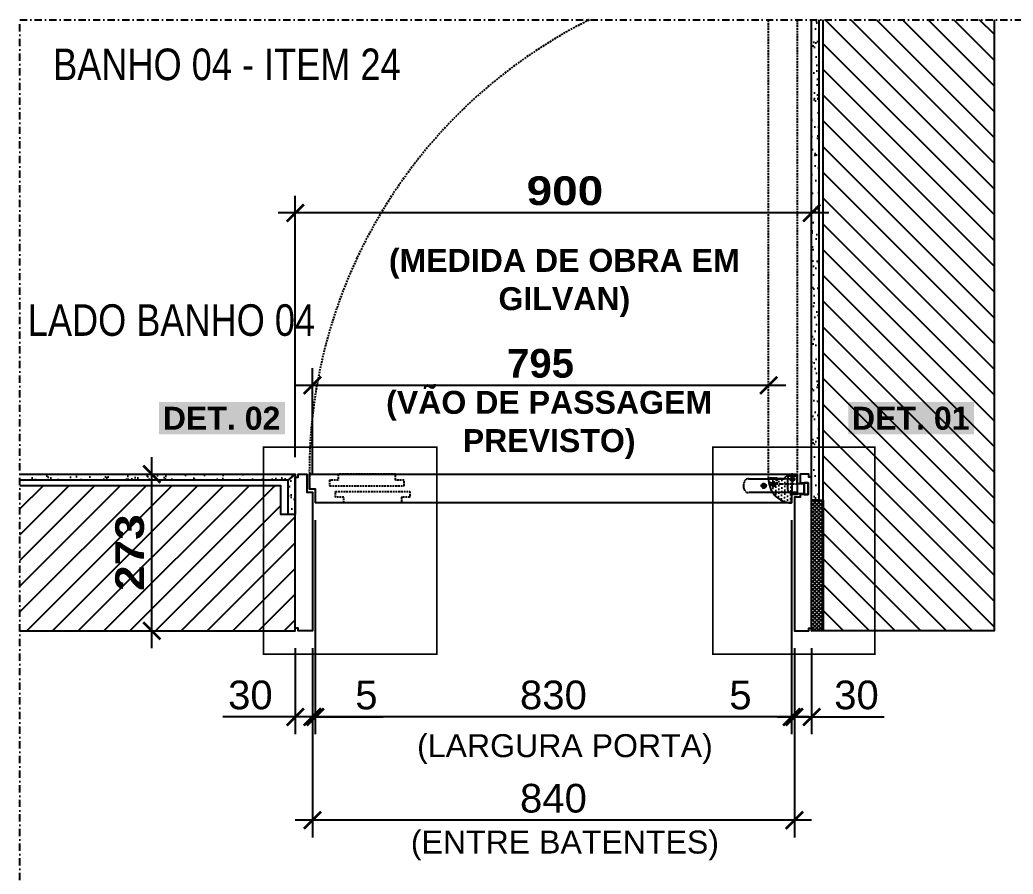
# Model space of a CAD drawing. Header units: millimetres. Extents: x -63251 to 507826, y 5339 to 217512.
# Drawn here: x 98865 to 100596, y 89402 to 90891 of the extents above; entities that cross this region are included whole.
import ezdxf

# ---------------------------------------------------------------- set-up
doc = ezdxf.new("R2010")
doc.units = ezdxf.units.MM
doc.header["$PDMODE"] = 3
doc.linetypes.add('TRAÇO 1-1', pattern=[9.524999999999995, 6.349999999999998, -3.174999999999998])
doc.linetypes.add('TRAÇO E PONTO 1-1', pattern=[25.399999999999995, 12.7, -6.349999999999998, 0, -6.349999999999998])
for name, color, linetype in [('COTAS', 9, 'Continuous'), ('DB 1475.24 - Amanda Rosales e Bruno Haidar - Terreo - Obra$0$ARQ-PISO-01', 8, 'Continuous'), ('DETALHE', 10, 'Continuous'), ('FERRAGEM', 3, 'Continuous'), ('LAYOUT', 4, 'Continuous'), ('MARCENARIA', 4, 'Continuous'), ('MARCENARIA . M', 4, 'Continuous'), ('PAREDE', 94, 'Continuous'), ('PROJEÇÃO', 8, 'Continuous'), ('TEXTO', 105, 'Continuous'), ('TEXTO TRAÇO PONTO', 105, 'TRAÇO E PONTO 1-1')]:
    doc.layers.add(name, color=color, linetype=linetype)
doc.styles.add('MEDIDA OFICIAL', font='ariblk.ttf')
doc.styles.add('PADRÃO', font='arial.ttf')
doc.styles.add('PADRÃO NEGRITO', font='arialbd.ttf')
doc.styles.add('TITULO', font='swissck.ttf')
doc.dimstyles.new('1-20', dxfattribs={"dimscale": 20, "dimtxt": 2.5, "dimasz": 1.5, "dimexe": 1.5, "dimexo": 1.5, "dimtad": 1, "dimtxsty": 'PADRÃO', "dimblk": 'ARCHTICK', "dimcen": 2.5, "dimdle": 1.5, "dimclrd": 9, "dimclre": 9, "dimclrt": 6, "dimadec": 0, "dimazin": 0, "dimtfac": 1, "dimtmove": 0, "dimatfit": 3, "dimfxl": 1.25, "dimlwd": -1, "dimlwe": -1, "dimarcsym": 0})
doc.dimstyles.new('1-20 VERDE', dxfattribs={"dimscale": 20, "dimtxt": 2.5, "dimasz": 1.5, "dimexe": 1.5, "dimexo": 1.5, "dimtad": 1, "dimtxsty": 'PADRÃO NEGRITO', "dimblk": 'ARCHTICK', "dimcen": 2.5, "dimdle": 1.5, "dimclrd": 9, "dimclre": 9, "dimclrt": 102, "dimadec": 0, "dimazin": 0, "dimtfac": 1, "dimtmove": 0, "dimatfit": 3, "dimfxl": 1.25, "dimlwd": -1, "dimlwe": -1, "dimarcsym": 0})
doc.dimstyles.new('Med. Ofic.1-20', dxfattribs={"dimscale": 20, "dimtxt": 2.5, "dimasz": 1.5, "dimexe": 1.5, "dimexo": 1.5, "dimtad": 1, "dimtxsty": 'MEDIDA OFICIAL', "dimblk": 'ARCHTICK', "dimcen": 2.5, "dimdle": 1.5, "dimclrd": 9, "dimclre": 9, "dimclrt": 10, "dimadec": 0, "dimazin": 0, "dimtfac": 1, "dimtmove": 0, "dimatfit": 3, "dimfxl": 1.25, "dimlwd": -1, "dimlwe": -1, "dimarcsym": 0})
pattern_1 = [(37.50000000000001, (30807.72657489739, -21947.53241777941), (-0.8000156479920228, 24.47066186646712), [0, -19.304, 0, -21.59, 0, -20.6375]), (7.499999999999999, (30807.72657489739, -21947.53241777941), (22.47616415690013, 35.84125502841771), [0, -10.414, 0, -17.399, 0, -6.6675]), (327.5, (30792.1055748974, -21947.53241777941), (39.5496185120729, 0.0718592339272881), [0, -6.35, 0, -22.86, 0, -29.845]), (317.5, (30792.1055748974, -21947.53241777941), (38.17782262361486, 11.14646616286081), [0, -3.175, 0, -14.986, 0, -17.145])]

# ---------------------------------------------------------------- blocks, each defined once
blk = doc.blocks.new('_ArchTick')
at = {"color": 0, "linetype": 'ByBlock', "const_width": 0.15}
blk.add_lwpolyline([(-0.5, -0.5), (0.5, 0.5)], dxfattribs=at)
blk = doc.blocks.new('*D925')
at = {"layer": 'COTAS', "color": 9, "transparency": 16777216}
for p, q in [((100209.9531937218, 90018.6985253405), (100209.9531937218, 89645.69780730791)), ((100214.9516502519, 89795.69780730791), (100214.9516502519, 89645.69780730791)), ((100209.9531937218, 89675.69780730791), (100091.8017612525, 89675.69780730791)), ((100214.9516502519, 89675.69780730791), (100209.9531937218, 89675.69780730791)), ((100214.9516502519, 89675.69780730791), (100244.9516502519, 89675.69780730791))]:
    blk.add_line(p, q, dxfattribs=at)
at = {"layer": 'Defpoints', "color": 0, "transparency": 16777216}
for p in [(100209.9531937218, 90048.6985253405), (100214.9516502519, 89825.69780730791), (100209.9531937218, 89675.69780730791)]:
    blk.add_point(p, dxfattribs=at)
at = {"layer": 'COTAS', "color": 9, "transparency": 16777216, "xscale": 30, "yscale": 30, "zscale": 30}
blk.add_blockref('_ArchTick', (100209.9531937218, 89675.69780730791), dxfattribs=at)
at = {"layer": 'COTAS', "color": 9, "transparency": 16777216, "xscale": 30, "yscale": 30, "zscale": 30, "rotation": 180}
blk.add_blockref('_ArchTick', (100214.9516502519, 89675.69780730791), dxfattribs=at)
at = {"layer": 'COTAS', "color": 6, "transparency": 16777216, "insert": (100120.8774774871, 89713.62413745797), "char_height": 50, "attachment_point": 5, "style": 'PADRÃO'}
blk.add_mtext('5', dxfattribs=at)
blk = doc.blocks.new('*D926')
at = {"layer": 'COTAS', "color": 9, "transparency": 16777216}
for p, q in [((99379.84790102144, 90018.69847209379), (99379.84790102144, 89645.69780730797)), ((100209.9531937218, 90018.6985253405), (100209.9531937218, 89645.69780730797)), ((100239.9531937218, 89675.69780730797), (99349.84790102144, 89675.69780730797))]:
    blk.add_line(p, q, dxfattribs=at)
at = {"layer": 'Defpoints', "color": 0, "transparency": 16777216}
for p in [(99379.84790102144, 90048.69847209379), (100209.9531937218, 90048.6985253405), (99379.84790102144, 89675.69780730797)]:
    blk.add_point(p, dxfattribs=at)
at = {"layer": 'COTAS', "color": 9, "transparency": 16777216, "xscale": 30, "yscale": 30, "zscale": 30, "rotation": 180}
blk.add_blockref('_ArchTick', (99379.84790102144, 89675.69780730797), dxfattribs=at)
at = {"layer": 'COTAS', "color": 9, "transparency": 16777216, "xscale": 30, "yscale": 30, "zscale": 30}
blk.add_blockref('_ArchTick', (100209.9531937218, 89675.69780730797), dxfattribs=at)
at = {"layer": 'COTAS', "color": 6, "transparency": 16777216, "insert": (99794.90054737162, 89713.74350990006), "char_height": 50, "attachment_point": 5, "style": 'PADRÃO'}
blk.add_mtext('830', dxfattribs=at)
blk = doc.blocks.new('*D927')
at = {"layer": 'COTAS', "color": 9, "transparency": 16777216}
for p, q in [((99379.84790102144, 90018.69847209379), (99379.84790102144, 89645.69780730797)), ((99374.95137969061, 89795.69780730794), (99374.95137969061, 89645.69780730797)), ((99374.95137969061, 89675.69780730797), (99344.95137969061, 89675.69780730797)), ((99374.95137969061, 89675.69780730797), (99379.84790102144, 89675.69780730797)), ((99379.84790102144, 89675.69780730797), (99497.99933349073, 89675.69780730797))]:
    blk.add_line(p, q, dxfattribs=at)
at = {"layer": 'Defpoints', "color": 0, "transparency": 16777216}
for p in [(99379.84790102144, 90048.69847209379), (99374.95137969061, 89825.69780730794), (99379.84790102144, 89675.69780730797)]:
    blk.add_point(p, dxfattribs=at)
at = {"layer": 'COTAS', "color": 9, "transparency": 16777216, "xscale": 30, "yscale": 30, "zscale": 30}
blk.add_blockref('_ArchTick', (99374.95137969061, 89675.69780730797), dxfattribs=at)
at = {"layer": 'COTAS', "color": 9, "transparency": 16777216, "xscale": 30, "yscale": 30, "zscale": 30, "rotation": 180}
blk.add_blockref('_ArchTick', (99379.84790102144, 89675.69780730797), dxfattribs=at)
at = {"layer": 'COTAS', "color": 6, "transparency": 16777216, "insert": (99468.92361725609, 89713.62413745803), "char_height": 50, "attachment_point": 5, "style": 'PADRÃO'}
blk.add_mtext('5', dxfattribs=at)
blk = doc.blocks.new('*D928')
at = {"layer": 'COTAS', "color": 9, "transparency": 16777216}
for p, q in [((99374.95137969061, 89645.69780730791), (99374.95137969061, 89465.69780730797)), ((100214.9516502519, 89645.69780730791), (100214.9516502519, 89465.69780730797)), ((100244.9516502519, 89495.69780730797), (99344.95137969061, 89495.69780730797))]:
    blk.add_line(p, q, dxfattribs=at)
at = {"layer": 'Defpoints', "color": 0, "transparency": 16777216}
for p in [(99374.95137969061, 89675.69780730791), (100214.9516502519, 89675.69780730791), (99374.95137969061, 89495.69780730797)]:
    blk.add_point(p, dxfattribs=at)
at = {"layer": 'COTAS', "color": 9, "transparency": 16777216, "xscale": 30, "yscale": 30, "zscale": 30, "rotation": 180}
blk.add_blockref('_ArchTick', (99374.95137969061, 89495.69780730797), dxfattribs=at)
at = {"layer": 'COTAS', "color": 9, "transparency": 16777216, "xscale": 30, "yscale": 30, "zscale": 30}
blk.add_blockref('_ArchTick', (100214.9516502519, 89495.69780730797), dxfattribs=at)
at = {"layer": 'COTAS', "color": 6, "transparency": 16777216, "insert": (99794.95151497127, 89533.72645669406), "char_height": 50, "attachment_point": 5, "style": 'PADRÃO'}
blk.add_mtext('840', dxfattribs=at)
blk = doc.blocks.new('*D929')
at = {"layer": 'COTAS', "color": 9, "ltscale": 0.4, "transparency": 16777216}
for p, q in [((99344.95179341521, 90128.69864291756), (99344.95179341521, 90584.21975938081)), ((100244.9516502519, 90133.69864291753), (100244.9516502519, 90584.21975938081))]:
    blk.add_line(p, q, dxfattribs=at)
at = {"layer": 'COTAS', "color": 9, "linetype": 'Continuous', "ltscale": 0.4, "transparency": 16777216}
blk.add_line((100274.9516502519, 90554.21975938081), (99314.95179341521, 90554.21975938081), dxfattribs=at)
at = {"layer": 'Defpoints', "color": 0, "ltscale": 0.4, "transparency": 16777216}
for p in [(99344.95179341521, 90554.21975938081), (99344.95179341521, 90098.69864291756), (100244.9516502519, 90103.69864291753)]:
    blk.add_point(p, dxfattribs=at)
at = {"layer": 'COTAS', "color": 9, "ltscale": 0.4, "transparency": 16777216, "xscale": 30, "yscale": 30, "zscale": 30, "rotation": 180}
blk.add_blockref('_ArchTick', (99344.95179341521, 90554.21975938081), dxfattribs=at)
at = {"layer": 'COTAS', "color": 9, "ltscale": 0.4, "transparency": 16777216, "xscale": 30, "yscale": 30, "zscale": 30}
blk.add_blockref('_ArchTick', (100244.9516502519, 90554.21975938081), dxfattribs=at)
at = {"layer": 'COTAS', "color": 10, "ltscale": 0.4, "transparency": 16777216, "insert": (99814.95199239484, 90592.57241968095), "char_height": 50, "attachment_point": 5, "style": 'MEDIDA OFICIAL'}
blk.add_mtext('900', dxfattribs=at)
blk = doc.blocks.new('*D930')
at = {"layer": 'COTAS', "color": 9, "ltscale": 0.4, "transparency": 16777216}
for p, q in [((99374.95137969061, 90097.69875254613), (99374.95137969061, 90283.69911060904)), ((100199.9335660538, 90253.69911060904), (99344.95137969061, 90253.69911060904))]:
    blk.add_line(p, q, dxfattribs=at)
at = {"layer": 'Defpoints', "color": 0, "ltscale": 0.4, "transparency": 16777216}
for p in [(99374.95137969061, 90253.69911060904), (100169.9335660538, 90253.69911060904), (99374.95137969061, 90067.69875254613)]:
    blk.add_point(p, dxfattribs=at)
at = {"layer": 'COTAS', "color": 9, "ltscale": 0.4, "transparency": 16777216, "xscale": 30, "yscale": 30, "zscale": 30, "rotation": 180}
blk.add_blockref('_ArchTick', (99374.95137969061, 90253.69911060904), dxfattribs=at)
at = {"layer": 'COTAS', "color": 9, "ltscale": 0.4, "transparency": 16777216, "xscale": 30, "yscale": 30, "zscale": 30}
blk.add_blockref('_ArchTick', (100169.9335660538, 90253.69911060904), dxfattribs=at)
at = {"layer": 'COTAS', "color": 102, "ltscale": 0.4, "transparency": 16777216, "insert": (99772.44247287222, 90291.74481320113), "char_height": 50, "attachment_point": 5, "style": 'PADRÃO NEGRITO'}
blk.add_mtext('795', dxfattribs=at)
blk = doc.blocks.new('*D931')
at = {"layer": 'COTAS', "color": 9, "transparency": 16777216}
for p, q in [((99344.95177553216, 89795.69780730794), (99344.95177553216, 89645.69780730797)), ((99374.95137969061, 89795.69780730794), (99374.95137969061, 89645.69780730797)), ((99344.95177553216, 89675.69780730797), (99218.53294879274, 89675.69780730797)), ((99404.95137969061, 89675.69780730797), (99344.95177553216, 89675.69780730797))]:
    blk.add_line(p, q, dxfattribs=at)
at = {"layer": 'Defpoints', "color": 0, "transparency": 16777216}
for p in [(99344.95177553216, 89825.69780730794), (99374.95137969061, 89825.69780730794), (99344.95177553216, 89675.69780730797)]:
    blk.add_point(p, dxfattribs=at)
at = {"layer": 'COTAS', "color": 9, "transparency": 16777216, "xscale": 30, "yscale": 30, "zscale": 30, "rotation": 180}
blk.add_blockref('_ArchTick', (99344.95177553216, 89675.69780730797), dxfattribs=at)
at = {"layer": 'COTAS', "color": 9, "transparency": 16777216, "xscale": 30, "yscale": 30, "zscale": 30}
blk.add_blockref('_ArchTick', (99374.95137969061, 89675.69780730797), dxfattribs=at)
at = {"layer": 'COTAS', "color": 6, "transparency": 16777216, "insert": (99266.74236216245, 89713.74350990006), "char_height": 50, "attachment_point": 5, "style": 'PADRÃO'}
blk.add_mtext('30', dxfattribs=at)
blk = doc.blocks.new('*D932')
at = {"layer": 'COTAS', "color": 9, "transparency": 16777216}
for p, q in [((100214.9516502519, 89795.69780730794), (100214.9516502519, 89645.69780730797)), ((100244.9516502519, 89795.69780180146), (100244.9516502519, 89645.69780730797)), ((100184.9516502519, 89675.69780730797), (100244.9516502519, 89675.69780730797)), ((100244.9516502519, 89675.69780730797), (100371.3704769913, 89675.69780730797))]:
    blk.add_line(p, q, dxfattribs=at)
at = {"layer": 'Defpoints', "color": 0, "transparency": 16777216}
for p in [(100214.9516502519, 89825.69780730794), (100244.9516502519, 89825.69780180146), (100244.9516502519, 89675.69780730797)]:
    blk.add_point(p, dxfattribs=at)
at = {"layer": 'COTAS', "color": 9, "transparency": 16777216, "xscale": 30, "yscale": 30, "zscale": 30, "rotation": 180}
blk.add_blockref('_ArchTick', (100214.9516502519, 89675.69780730797), dxfattribs=at)
at = {"layer": 'COTAS', "color": 9, "transparency": 16777216, "xscale": 30, "yscale": 30, "zscale": 30}
blk.add_blockref('_ArchTick', (100244.9516502519, 89675.69780730797), dxfattribs=at)
at = {"layer": 'COTAS', "color": 6, "transparency": 16777216, "insert": (100323.1610636216, 89713.74350990006), "char_height": 50, "attachment_point": 5, "style": 'PADRÃO'}
blk.add_mtext('30', dxfattribs=at)
blk = doc.blocks.new('*D933')
at = {"layer": 'COTAS', "color": 9, "linetype": 'Continuous', "ltscale": 0.4, "transparency": 16777216}
blk.add_line((99094.95178447333, 89795.69801261331), (99094.95178447333, 90128.69864291759), dxfattribs=at)
at = {"layer": 'COTAS', "color": 9, "ltscale": 0.4, "transparency": 16777216}
for p, q in [((99064.95178447381, 90098.69864291759), (99064.95178447333, 90098.69864291759)), ((99064.95178447384, 89825.69801261331), (99064.95178447333, 89825.69801261331))]:
    blk.add_line(p, q, dxfattribs=at)
at = {"layer": 'Defpoints', "color": 0, "ltscale": 0.4, "transparency": 16777216}
for p in [(99094.95178447381, 90098.69864291759), (99094.95178447333, 90098.69864291759), (99094.95178447384, 89825.69801261331)]:
    blk.add_point(p, dxfattribs=at)
at = {"layer": 'COTAS', "color": 9, "ltscale": 0.4, "transparency": 16777216, "xscale": 30, "yscale": 30, "zscale": 30}
for p, rotation in [((99094.95178447333, 90098.69864291759), 90), ((99094.95178447333, 89825.69801261331), 270)]:
    blk.add_blockref('_ArchTick', p, dxfattribs=dict(at, rotation=rotation))
at = {"layer": 'COTAS', "color": 10, "ltscale": 0.4, "transparency": 16777216, "insert": (99056.59912417318, 89962.1983277654), "char_height": 50, "attachment_point": 5, "rotation": 90, "style": 'MEDIDA OFICIAL'}
blk.add_mtext('273', dxfattribs=at)

msp = doc.modelspace()

# ---------------------------------------------------------------- hatches: boundary and pattern name
at = {"transparency": 33554636}
h = msp.add_hatch(dxfattribs=at)
h.set_pattern_fill('DOTS', color=254, scale=0.5, angle=-1.272221872585407e-14)
h.set_pattern_definition([(360, (66350.18520083265, 75069.44234562802), (0.3968750000000002, 0.7937499999999998), [0, -0.79375])])
edge = h.paths.add_edge_path()
edge.add_arc((100211.4518098179, 90090.21688856042), 3.500000067462679, -360, 0)
h = msp.add_hatch(dxfattribs=at)
h.set_pattern_fill('DOTS', color=254, scale=0.5, angle=-1.272221872585407e-14)
h.set_pattern_definition([(360, (66300.18879164218, 75057.94151326633), (0.3968750000000002, 0.7937499999999998), [0, -0.79375])])
edge = h.paths.add_edge_path()
edge.add_arc((100161.4554006275, 90078.71605619867), 3.999412936503824, -360, 0)
h = msp.add_hatch(dxfattribs=at)
h.set_pattern_fill('DOTS', color=254, scale=0.5, angle=-1.272221872585407e-14)
h.set_pattern_definition([(360, (66317.18878665041, 75060.94445207532), (0.3968750000000002, 0.7937499999999998), [0, -0.79375])])
edge = h.paths.add_edge_path()
edge.add_arc((100178.4553956357, 90081.71899500766), 3.997447665273352, -360, 0)
at = {"layer": 'DB 1475.24 - Amanda Rosales e Bruno Haidar - Terreo - Obra$0$ARQ-PISO-01'}
h = msp.add_hatch(dxfattribs=at)
h.set_pattern_fill('ANSI31', color=256, scale=10, angle=450)
h.set_pattern_definition([(135, (210091.8649481124, 34275.17394800644), (-22.45064030267289, -22.45064030267288), [])])
h.paths.add_polyline_path([(100264.9519208132, 90890.69734134129), (100562.9519208132, 90890.69734134126), (100562.9519208132, 89825.69780730794), (100264.9519208132, 89825.69780730794)])
h = msp.add_hatch(dxfattribs=at)
h.set_pattern_fill('ANSI31', color=256, scale=10, angle=360)
h.set_pattern_definition([(45, (41876.58592695364, -22448.05541682411), (-22.45064030267288, 22.45064030267289), [])])
h.paths.add_polyline_path([(98864.9517844737, 90078.69801261334), (99319.9517844737, 90078.69801261334), (99319.9517844737, 90028.69801261334), (99344.9517844737, 90028.69801261334), (99344.9517844737, 89825.69801261334), (98864.9517844737, 89825.69801261334)])
at = {"layer": 'MARCENARIA . M'}
h = msp.add_hatch(dxfattribs=at)
h.set_pattern_fill('AR-SAND', color=10, scale=0.5)
h.set_pattern_definition([(37.50000000000001, (31747.73063492277, -21942.53255547046), (-0.8000156479920228, 24.47066186646712), [0, -19.304, 0, -21.59, 0, -20.6375]), (7.499999999999999, (31747.73063492277, -21942.53255547046), (22.47616415690013, 35.84125502841771), [0, -10.414, 0, -17.399, 0, -6.6675]), (327.5, (31732.10963492276, -21942.53255547046), (39.5496185120729, 0.0718592339272881), [0, -6.35, 0, -22.86, 0, -29.845]), (317.5, (31732.10963492276, -21942.53255547046), (38.17782262361486, 11.14646616286081), [0, -3.175, 0, -14.986, 0, -17.145])])
h.paths.add_polyline_path([(100244.9516006956, 90890.69734134126), (100257.4504640122, 90890.69734134129), (100257.4504640123, 90053.69880255664), (100244.9516006956, 90053.69880255664)])
h = msp.add_hatch(dxfattribs=at)
h.set_pattern_fill('AR-SAND', color=10, scale=0.5)
h.set_pattern_definition(pattern_1)
h.paths.add_polyline_path([(99344.95118260823, 90098.69864291756), (98864.9517844737, 90098.69864291756), (98864.9517844737, 90088.69832776545), (99332.45118260823, 90088.69832776545)])
h = msp.add_hatch(dxfattribs=at)
h.set_pattern_fill('AR-SAND', color=10, scale=0.5)
h.set_pattern_definition(pattern_1)
h.paths.add_polyline_path([(99344.95118260823, 90098.69864291756), (99332.45118260823, 90088.69832776545), (99332.45118260823, 90033.69791015363), (99344.95118260823, 90033.69815090744)])
h = msp.add_hatch(dxfattribs=at)
h.set_pattern_fill('DOTS', color=10, scale=3.673915750624608, angle=25.5217806331207)
h.set_pattern_definition([(25.52178063312064, (80235.82291383912, 60834.78503426057), (0.1187266593012806, 6.519674808681685), [0, -5.83234125411655])])
h.paths.add_polyline_path([(100209.9516567099, 90048.69858084791), (100211.4518100873, 90090.21688856036), (100169.9336098372, 90091.72001312548, 0.4142345229652519)])
h = msp.add_hatch(dxfattribs=at)
h.set_pattern_fill('ANSI37', color=8, scale=1.5)
h.set_pattern_definition([(45, (30827.72720962681, -22020.53241777941), (-3.367596045400933, 3.367596045400933), []), (135, (30827.72720962681, -22020.53241777941), (-3.367596045400933, -3.367596045400932), [])])
h.paths.add_polyline_path([(100244.9516062233, 90053.69879980342), (100264.9518767845, 90053.69880530986), (100264.9519208132, 89825.69780730794), (100244.951650252, 89825.69780180146)])

# ---------------------------------------------------------------- linework, layer by layer
at = {"layer": 'DETALHE', "linetype": 'TRAÇO 1-1', "ltscale": 0.4, "const_width": 3}
for points in [[(99289.60685047401, 89785.157360182), (99289.60685047401, 90145.9041526294), (99591.83459056272, 90145.90415262929), (99591.83459056272, 89785.15736018182)], [(100072.9163744401, 89785.157360182), (100072.9163744401, 90145.9041526294), (100355.1438439676, 90145.90415262929), (100355.1438439676, 89785.15736018182)]]:
    msp.add_lwpolyline(points, close=True, dxfattribs=at)
at = {"layer": 'FERRAGEM', "color": 102, "linetype": 'TRAÇO 1-1', "ltscale": 0.1}
for points in [[(100202.9517177537, 90095.71690567801), (100219.9517134431, 90095.71690567801), (100219.9517134431, 90066.71690136738), (100134.9517134431, 90066.71690136738, -0.414213562373095), (100126.9517134431, 90074.71690136738), (100126.9517134431, 90082.71690136738, -0.4142135623730969), (100134.9517134431, 90090.71690136738), (100197.9517134431, 90090.71690136738, -0.4142135623731218)], [(100211.4518214613, 90065.21690574792), (100231.9518214613, 90065.21690574792), (100231.9518214613, 90082.21690574792), (100219.9518214613, 90082.21690574792), (100219.9518214613, 90090.21690574792, 0.9999999999999999), (100202.9518214613, 90090.21690574792), (100202.9518214613, 90073.71690574792, 0.414213562373095)]]:
    msp.add_lwpolyline(points, format="xyb", close=True, dxfattribs=at)
msp.add_lwpolyline([(100231.9518214613, 90063.71690574792), (100238.9518214613, 90063.71690574792), (100238.9518214613, 90083.71690574792), (100231.9518214613, 90083.71690574792)], close=True, dxfattribs=at)
for centre, radius in [((100211.4518098854, 90090.21688856042), 3.5), ((100211.4518098854, 90090.21688856042), 2.5), ((100161.4546384042, 90078.71574235879), 3.999726869754398), ((100161.4555244068, 90078.71563902081), 2.250368289408312), ((100178.4557095951, 90081.71671579083), 3.999726869757812), ((100178.4566410847, 90081.71549089722), 2.249533313915948), ((100211.4518098854, 90090.21688856042), 1.5)]:
    msp.add_circle(centre, radius, dxfattribs=at)
at = {"layer": 'LAYOUT', "color": 10, "linetype": 'TRAÇO 1-1', "ltscale": 0.5}
for points in [[(100211.4330285182, 90085.01536179698), (100211.432672386, 90095.4164574611)], [(100156.2553420041, 90078.71587814929), (100166.6554593859, 90078.71623424804)], [(100161.4550896534, 90073.51453006771), (100161.4547335213, 90083.91562573184)], [(100173.2558262542, 90081.71587327457), (100183.6579002003, 90081.71622944032)], [(100178.45557387, 90076.00043184482), (100178.4552177379, 90086.40152750889)], [(100206.2332808688, 90090.21670987856), (100216.6333982507, 90090.21706597731)], [(100207.0942450028, 90090.21673935789), (100215.8058474189, 90090.21703764211)]]:
    msp.add_lwpolyline(points, dxfattribs=at)
at = {"layer": 'MARCENARIA'}
for points in [[(99344.95137969061, 89830.69797350068), (99344.95137969061, 90093.69875502499), (99349.95137969096, 90093.69875502499), (99349.95137969096, 90098.69871056665), (99364.95137969061, 90098.69871056665), (99364.95137969061, 90067.69875254613), (99374.95137969061, 90067.69875254613), (99374.95137969061, 89825.69797350068), (99349.95137969096, 89825.69797350068), (99349.95137969096, 89830.69797350068), (99344.95137969061, 89830.69797350068)], [(99379.95137969051, 90048.69847209379), (99379.95137969051, 90072.66078655841), (99369.95214348884, 90072.66078655844), (99369.95061589217, 90098.69871056665), (100219.9511882538, 90098.69871056665), (100219.950907788, 90063.6982971672), (100209.9509077881, 90063.69857494105), (100209.9509142462, 90048.69875254709), (99379.84790102144, 90048.69847209379)], [(100244.9516502519, 89830.69780180146), (100244.9516502519, 90093.69880255681), (100239.9516502519, 90093.69880255681), (100239.951619591, 90098.69880255664), (100224.9504483432, 90098.69871056665), (100224.9507488204, 90083.71690574792), (100238.9518214614, 90083.71690574792), (100238.9518214614, 90063.71690574792), (100224.9510492975, 90063.71690574792), (100224.9516502519, 90058.69826435493), (100214.9516502519, 90058.69826435493), (100214.9516502519, 89825.69780180149), (100239.9516502519, 89825.69780180146), (100239.9516502519, 89830.69780180146), (100244.9516502519, 89830.69780180146)]]:
    msp.add_lwpolyline(points, dxfattribs=at)
at = {"layer": 'MARCENARIA . M', "color": 10}
msp.add_lwpolyline([(100209.9515287048, 90048.6950381728), (100211.4518100873, 90090.21688856036), (100169.9336098372, 90091.72001312545, 0.414245366096158), (100209.9531937218, 90048.6985253405)], format="xyb", dxfattribs=at)
at = {"layer": 'PAREDE', "color": 10, "linetype": 'ByBlock'}
for points in [[(100257.4504640122, 90890.69733583395), (100257.4504640123, 90053.69880255664), (100244.9516006956, 90053.69880255664), (100244.9516006956, 90890.69733583395)], [(98864.9517844737, 90098.69864291756), (99344.95118260823, 90098.69864291756), (99332.45118260823, 90088.69832776545), (98864.9517844737, 90088.69832776545)]]:
    msp.add_lwpolyline(points, dxfattribs=at)
at = {"layer": 'PAREDE'}
for points in [[(100562.9519208132, 90890.69734134126), (100562.9519208132, 89825.69780730794), (100264.9519208132, 89825.69780730794), (100264.9519208132, 90890.69734134126)], [(98864.9517844737, 89825.69801261334), (99344.9517844737, 89825.69801261334), (99344.9517844737, 90028.69801261334), (99319.9517844737, 90028.69801261334), (99319.9517844737, 90078.69801261334), (98864.9517844737, 90078.69801261334)]]:
    msp.add_lwpolyline(points, dxfattribs=at)
at = {"layer": 'PAREDE', "color": 10, "linetype": 'ByBlock'}
msp.add_lwpolyline([(99332.45118260823, 90088.69832776545), (99344.95118260823, 90098.69864291756), (99344.95118260823, 90028.69815090744), (99332.45118260823, 90028.69815090744)], close=True, dxfattribs=at)
at = {"layer": 'PAREDE', "color": 8, "linetype": 'ByBlock'}
msp.add_lwpolyline([(100244.9516502519, 90053.69879980342), (100264.9519208132, 90053.69880530986), (100264.9519208132, 89825.69780730794), (100244.9516502519, 89825.69780180146)], close=True, dxfattribs=at)
at = {"layer": 'PROJEÇÃO', "color": 21, "linetype": 'TRAÇO 1-1', "ltscale": 0.5}
msp.add_lwpolyline([(100219.9336320936, 90890.69734134126), (100219.9336320936, 90081.71751039388), (100184.9332186941, 90081.71779085963), (100184.933496468, 90091.71779085958), (100169.933674074, 90091.71778440144), (100169.9334203066, 90890.69734134126)], dxfattribs=at)
for points in [[(99519.84790102144, 90098.69847209379), (99419.84790102144, 90098.69847209379), (99419.84790102144, 90088.69847209379), (99404.84790102144, 90088.69847209379), (99404.84790102144, 90078.69847209379), (99534.84790102144, 90078.69847209379), (99534.84790102144, 90088.69847209379), (99519.84790102144, 90088.69847209379)], [(99529.84790102144, 90048.69847209379), (99429.84790102144, 90048.69847209379), (99429.84790102144, 90058.69847209379), (99414.84790102144, 90058.69847209379), (99414.84790102144, 90068.69847209379), (99544.84790102144, 90068.69847209379), (99544.84790102144, 90058.69847209379), (99529.84790102144, 90058.69847209379)]]:
    msp.add_lwpolyline(points, close=True, dxfattribs=at)
msp.add_arc((100251.5425258235, 90101.63068970651), 882.066243268013, 116.5472355680455, 181.8821168471296, dxfattribs=at)
at = {"layer": 'TEXTO TRAÇO PONTO'}
msp.add_lwpolyline([(98864.9517844737, 90890.69734134126), (100764.9509167297, 90890.69734134126), (100764.9509167297, 89212.78947698176), (98864.9517844737, 89212.78947698176)], close=True, dxfattribs=at)

# ---------------------------------------------------------------- texts
at = {"layer": 'COTAS', "color": 6, "char_height": 40, "attachment_point": 2, "style": 'PADRÃO'}
for s, insert, width in [('{\\fArial|b1|i0|c0|p34;\\C10;(MEDIDA DE OBRA EM GILVAN)}', (99813.95258710286, 90491.50487381712), 776.2821940129415), ('(LARGURA PORTA)', (99814.95197451183, 89645.69780730794), 1357.502726911034), ('(ENTRE BATENTES)', (99814.95197451179, 89477.65650162974), 1357.502726911034)]:
    msp.add_mtext(s, dxfattribs=dict(at, insert=insert, width=width))
at = {"layer": 'COTAS', "color": 102, "insert": (99787.45199003402, 90244.0590371605), "char_height": 40, "width": 614.8021428304401, "attachment_point": 2, "style": 'PADRÃO NEGRITO'}
msp.add_mtext('(VÃO DE PASSAGEM PREVISTO)', dxfattribs=at)
at = {"layer": 'DETALHE', "color": 105, "char_height": 40, "width": 203.4144438362202, "attachment_point": 3, "style": 'PADRÃO', "bg_fill": 1, "box_fill_scale": 1.2, "bg_fill_color": 50, "bg_fill_transparency": 0}
for s, insert in [('{\\fArial|b1|i0|c0|p34;DET. 02}', (99319.03053263364, 90216.37443373431)), ('{\\fArial|b1|i0|c0|p34;DET. 01}', (100520.1670457958, 90216.37443373431))]:
    msp.add_mtext(s, dxfattribs=dict(at, insert=insert))
at = {"layer": 'TEXTO', "color": 1, "char_height": 55, "width": 695.1615781581568, "style": 'TITULO'}
for s, insert, attachment_point in [('\\pxqc;BANHO 04 - ITEM 24', (98878.2137553255, 90784.84808516837), 7), ('\\pxqc;LADO BANHO 04', (99476.7121475041, 90339.18453886436), 9)]:
    msp.add_mtext(s, dxfattribs=dict(at, insert=insert, attachment_point=attachment_point))

# ---------------------------------------------------------------- dimensions: what is measured, and where the dimension line sits
at = {"layer": 'COTAS', "color": 7, "ltscale": 0.4, "true_color": 0xededed}
dim = msp.add_linear_dim(base=(99344.95179341521, 90554.21975938081), p1=(100244.9516502519, 90103.69864291753), p2=(99344.95179341521, 90098.69864291756), angle=180, dimstyle='Med. Ofic.1-20', dxfattribs=at)
dim.commit()
dim.dimension.update_dxf_attribs({"geometry": '*D929', "text_midpoint": (99814.95199239484, 90554.21975938081), "dimtype": 160})
at = {"layer": 'COTAS', "ltscale": 0.4}
dim = msp.add_linear_dim(base=(99374.95137969061, 90253.69911060904), p1=(100169.9335660538, 90253.69911060904), p2=(99374.95137969061, 90067.69875254613), angle=180, dimstyle='1-20 VERDE', override={"dimdec": 0}, dxfattribs=at)
dim.commit()
dim.dimension.update_dxf_attribs({"geometry": '*D930', "text_midpoint": (99772.44247287222, 90291.74481320113)})
at = {"layer": 'COTAS', "color": 7, "ltscale": 0.4, "true_color": 0xededed}
dim = msp.add_linear_dim(base=(99094.95178447333, 90098.69864291759), p1=(99094.95178447379, 89825.69801261328), p2=(99094.95178447376, 90098.69864291756), angle=90, dimstyle='Med. Ofic.1-20', dxfattribs=at)
dim.commit()
dim.dimension.update_dxf_attribs({"geometry": '*D933', "text_midpoint": (99056.59912417318, 89962.1983277654)})
at = {"layer": 'COTAS', "color": 6}
for base, p1, p2, picture, middle in [((99379.84790102144, 89675.69780730797), (99374.95137969061, 89825.69780730794), (99379.84790102144, 90048.69847209379), '*D927', (99468.92361725609, 89713.62413745803)), ((99379.84790102144, 89675.69780730797), (100209.9531937218, 90048.6985253405), (99379.84790102144, 90048.69847209379), '*D926', (99794.90054737162, 89713.74350990006)), ((100209.9531937218, 89675.69780730791), (100214.9516502519, 89825.69780730791), (100209.9531937218, 90048.6985253405), '*D925', (100120.8774774871, 89713.62413745797))]:
    dim = msp.add_linear_dim(base=base, p1=p1, p2=p2, angle=180, dimstyle='1-20', override={"dimdec": 0}, dxfattribs=at)
    dim.commit()
    dim.dimension.update_dxf_attribs({"geometry": picture, "text_midpoint": middle})
for base, p1, p2, picture, middle in [((99344.95177553216, 89675.69780730797), (99374.95137969061, 89825.69780730794), (99344.95177553216, 89825.69780730794), '*D931', (99266.74236216245, 89713.74350990006)), ((99374.95137969061, 89495.69780730797), (100214.9516502519, 89675.69780730791), (99374.95137969061, 89675.69780730791), '*D928', (99794.95151497127, 89533.72645669406))]:
    dim = msp.add_linear_dim(base=base, p1=p1, p2=p2, angle=180, dimstyle='1-20', dxfattribs=at)
    dim.commit()
    dim.dimension.update_dxf_attribs({"geometry": picture, "text_midpoint": middle})
dim = msp.add_linear_dim(base=(100244.9516502519, 89675.69780730797), p1=(100214.9516502519, 89825.69780730794), p2=(100244.9516502519, 89825.69780180146), dimstyle='1-20', dxfattribs=at)
dim.commit()
dim.dimension.update_dxf_attribs({"geometry": '*D932', "text_midpoint": (100323.1610636216, 89713.74350990006)})

doc.saveas('drawing.dxf')
